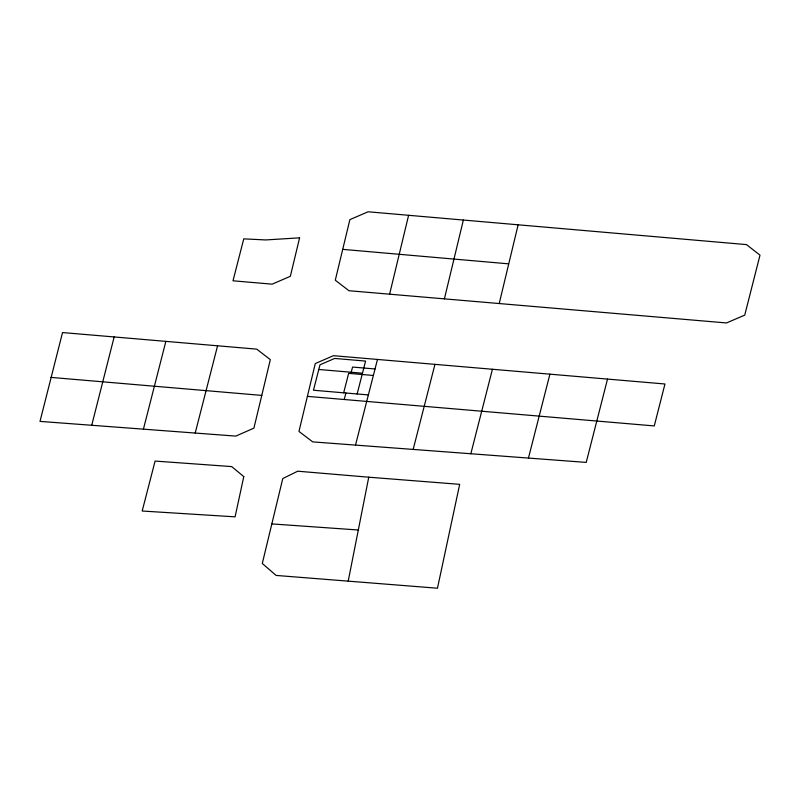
<?xml version="1.0" encoding="UTF-8"?>
<svg xmlns="http://www.w3.org/2000/svg" width="800" height="800" viewBox="0 0 800 800"><rect width="100%" height="100%" fill="white"/><g stroke="black" fill="none" stroke-linecap="round" stroke-linejoin="round"><path stroke-width="1.2" d="M348.19 581.24L368.75 477.2L459.68 484.34L437.47 588.22L276.11 575.43L262.29 563.49L282.78 478.56L297.72 471.2L368.75 477.2M499.21 303.55L518.14 224.8L746.47 244.6L760 255.15L744.74 315.12L726.49 322.95L348.92 290.71L335.29 280.21L349.88 219.63L368.1 211.78L518.14 224.8M444.4 298.87L463.36 220.04M389.62 294.18L408.61 215.29M261.78 395.4L270.33 359.64L256.71 349.14L114.15 336.95L62.53 332.56L40 421.39L235.82 436.1L253.91 428.14L261.78 395.4L50.92 377.39M91.73 425.28L114.15 336.95M143.42 429.16L165.85 341.39M413.17 449.42L434.96 364.35M470.84 453.74L492.43 369.27M217.57 345.8L195.21 433.06M343.66 392.82L348.65 373.35L373.37 375.47M344.24 399.49L345.9 393.01M350.89 373.55L352.56 367.06L375.03 368.98M357.14 393.97L365.57 361.08L334.67 358.44L319.99 364.79L313.46 390.24L368.38 394.93M355.5 445.1L377.48 359.43M528.45 458.06L549.91 374.18M607.52 379.1L586.22 462.4L312.74 441.89L298.96 431.44L315.28 363.55L333.46 355.69L664.96 383.99L654.27 425.93L307.41 396.37M271.56 523.89L358.58 530.02M318.79 369.48L362.46 373.21M508.5 263.83L342.71 249.36M243.78 476.62L235.09 516.84L142.19 511.02L155.09 461.07L231.71 466.59L243.78 476.62M299.6 237.83L290.35 276.3L272.16 284.16L233 280.8L243.76 238.86L265.73 239.94L299.6 237.83"/></g></svg>
